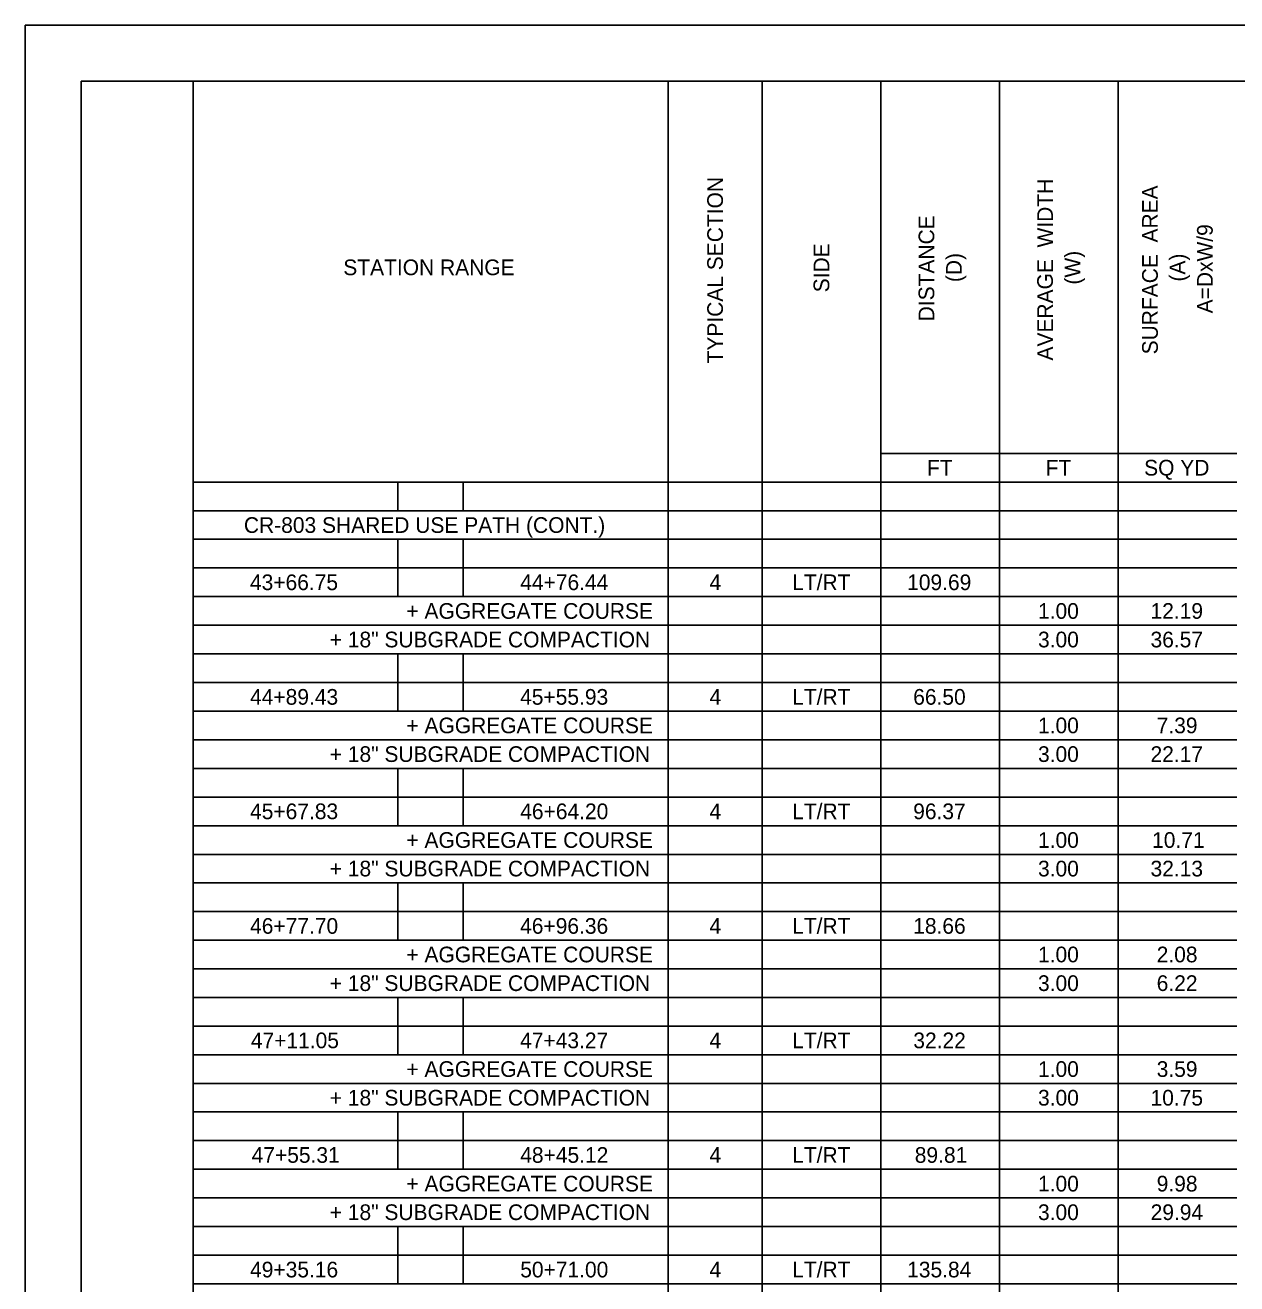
# Model space of a CAD drawing. Extents: x 0 to 34, y 0 to 22.
# Drawn here: x 0 to 10.81, y 10.76 to 22 of the extents above; entities that cross this region are included whole.
import ezdxf

# ---------------------------------------------------------------- set-up
doc = ezdxf.new("R2010")
doc.units = 0
for name, color, linetype in [('Default', 7, 'Continuous'), ('SH_Border', 7, 'Continuous'), ('SH_Cut_Line', 7, 'Continuous')]:
    doc.layers.add(name, color=color, linetype=linetype)

msp = doc.modelspace()

# ---------------------------------------------------------------- linework, layer by layer
at = {"layer": 'Default'}
for p, q in [((1.5, 21.5), (3.91, 21.5)), ((1.5, 21.5), (1.5, 21.244)), ((3.91, 21.5), (7.636, 21.5)), ((5.737, 21.5), (5.737, 21.244)), ((6.577, 21.5), (6.577, 21.244)), ((7.636, 21.5), (9.754, 21.5)), ((7.636, 21.5), (7.636, 21.244)), ((8.695, 21.5), (8.695, 21.244)), ((9.754, 21.5), (10.813, 21.5)), ((9.754, 21.5), (9.754, 21.244)), ((1.5, 21.244), (1.5, 20.989)), ((5.737, 21.244), (5.737, 20.989)), ((6.577, 21.244), (6.577, 20.989)), ((7.636, 21.244), (7.636, 20.989)), ((8.695, 21.244), (8.695, 20.989)), ((9.754, 21.244), (9.754, 20.989)), ((1.5, 20.989), (1.5, 20.733)), ((5.737, 20.989), (5.737, 20.733)), ((6.577, 20.989), (6.577, 20.733)), ((7.636, 20.989), (7.636, 20.733)), ((8.695, 20.989), (8.695, 20.733)), ((9.754, 20.989), (9.754, 20.733)), ((1.5, 20.733), (1.5, 20.477)), ((5.737, 20.733), (5.737, 20.477)), ((6.577, 20.733), (6.577, 20.477)), ((7.636, 20.733), (7.636, 20.477)), ((8.695, 20.733), (8.695, 20.477)), ((9.754, 20.733), (9.754, 20.477)), ((1.5, 20.477), (1.5, 20.222)), ((5.737, 20.477), (5.737, 20.222)), ((6.577, 20.477), (6.577, 20.222)), ((7.636, 20.477), (7.636, 20.222)), ((8.695, 20.477), (8.695, 20.222)), ((9.754, 20.477), (9.754, 20.222)), ((1.5, 20.222), (1.5, 19.966)), ((5.737, 20.222), (5.737, 19.966)), ((6.577, 20.222), (6.577, 19.966)), ((7.636, 20.222), (7.636, 19.966)), ((8.695, 20.222), (8.695, 19.966)), ((9.754, 20.222), (9.754, 19.966)), ((1.5, 19.966), (1.5, 19.71)), ((5.737, 19.966), (5.737, 19.71)), ((6.577, 19.966), (6.577, 19.71)), ((7.636, 19.966), (7.636, 19.71)), ((8.695, 19.966), (8.695, 19.71)), ((9.754, 19.966), (9.754, 19.71)), ((1.5, 19.71), (1.5, 19.455)), ((5.737, 19.71), (5.737, 19.455)), ((6.577, 19.71), (6.577, 19.455)), ((7.636, 19.71), (7.636, 19.455)), ((8.695, 19.71), (8.695, 19.455)), ((9.754, 19.71), (9.754, 19.455)), ((1.5, 19.455), (1.5, 19.199)), ((5.737, 19.455), (5.737, 19.199)), ((6.577, 19.455), (6.577, 19.199)), ((7.636, 19.455), (7.636, 19.199)), ((8.695, 19.455), (8.695, 19.199)), ((9.754, 19.455), (9.754, 19.199)), ((1.5, 19.199), (1.5, 18.943)), ((5.737, 19.199), (5.737, 18.943)), ((6.577, 19.199), (6.577, 18.943)), ((7.636, 19.199), (7.636, 18.943)), ((8.695, 19.199), (8.695, 18.943)), ((9.754, 19.199), (9.754, 18.943)), ((1.5, 18.943), (1.5, 18.688)), ((5.737, 18.943), (5.737, 18.688)), ((6.577, 18.943), (6.577, 18.688)), ((7.636, 18.943), (7.636, 18.688)), ((8.695, 18.943), (8.695, 18.688)), ((9.754, 18.943), (9.754, 18.688)), ((1.5, 18.688), (1.5, 18.432)), ((5.737, 18.688), (5.737, 18.432)), ((6.577, 18.688), (6.577, 18.432)), ((7.636, 18.688), (7.636, 18.432)), ((8.695, 18.688), (8.695, 18.432)), ((9.754, 18.688), (9.754, 18.432)), ((1.5, 18.432), (1.5, 18.177)), ((5.737, 18.432), (5.737, 18.177)), ((6.577, 18.432), (6.577, 18.177)), ((7.636, 18.432), (7.636, 18.177)), ((8.695, 18.432), (8.695, 18.177)), ((9.754, 18.432), (9.754, 18.177)), ((1.5, 18.177), (1.5, 17.921)), ((5.737, 18.177), (5.737, 17.921)), ((6.577, 18.177), (6.577, 17.921)), ((7.636, 18.177), (9.754, 18.177)), ((7.636, 18.177), (7.636, 17.921)), ((8.695, 18.177), (8.695, 17.921)), ((9.754, 18.177), (10.813, 18.177)), ((9.754, 18.177), (9.754, 17.921)), ((1.5, 17.921), (3.91, 17.921)), ((1.5, 17.921), (1.5, 17.665)), ((3.326, 17.921), (3.326, 17.665)), ((3.91, 17.921), (7.636, 17.921)), ((3.91, 17.921), (3.91, 17.665)), ((5.737, 17.921), (5.737, 17.665)), ((6.577, 17.921), (6.577, 17.665)), ((7.636, 17.921), (9.754, 17.921)), ((7.636, 17.921), (7.636, 17.665)), ((8.695, 17.921), (8.695, 17.665)), ((9.754, 17.921), (10.813, 17.921)), ((9.754, 17.921), (9.754, 17.665)), ((1.5, 17.665), (3.91, 17.665)), ((1.5, 17.665), (1.5, 17.41)), ((3.91, 17.665), (7.636, 17.665)), ((5.737, 17.665), (5.737, 17.41)), ((6.577, 17.665), (6.577, 17.41)), ((7.636, 17.665), (9.754, 17.665)), ((7.636, 17.665), (7.636, 17.41)), ((8.695, 17.665), (8.695, 17.41)), ((9.754, 17.665), (10.813, 17.665)), ((9.754, 17.665), (9.754, 17.41)), ((1.5, 17.41), (3.91, 17.41)), ((1.5, 17.41), (1.5, 17.154)), ((3.326, 17.41), (3.326, 17.154)), ((3.91, 17.41), (7.636, 17.41)), ((3.91, 17.41), (3.91, 17.154)), ((5.737, 17.41), (5.737, 17.154)), ((6.577, 17.41), (6.577, 17.154)), ((7.636, 17.41), (9.754, 17.41)), ((7.636, 17.41), (7.636, 17.154)), ((8.695, 17.41), (8.695, 17.154)), ((9.754, 17.41), (10.813, 17.41)), ((9.754, 17.41), (9.754, 17.154)), ((1.5, 17.154), (3.91, 17.154)), ((1.5, 17.154), (1.5, 16.898)), ((3.326, 17.154), (3.326, 16.898)), ((3.91, 17.154), (7.636, 17.154)), ((3.91, 17.154), (3.91, 16.898)), ((5.737, 17.154), (5.737, 16.898)), ((6.577, 17.154), (6.577, 16.898)), ((7.636, 17.154), (9.754, 17.154)), ((7.636, 17.154), (7.636, 16.898)), ((8.695, 17.154), (8.695, 16.898)), ((9.754, 17.154), (10.813, 17.154)), ((9.754, 17.154), (9.754, 16.898)), ((1.5, 16.898), (3.91, 16.898)), ((1.5, 16.898), (1.5, 16.643)), ((3.91, 16.898), (7.636, 16.898)), ((5.737, 16.898), (5.737, 16.643)), ((6.577, 16.898), (6.577, 16.643)), ((7.636, 16.898), (9.754, 16.898)), ((7.636, 16.898), (7.636, 16.643)), ((8.695, 16.898), (8.695, 16.643)), ((9.754, 16.898), (10.813, 16.898)), ((9.754, 16.898), (9.754, 16.643)), ((1.5, 16.643), (3.91, 16.643)), ((1.5, 16.643), (1.5, 16.387)), ((3.91, 16.643), (7.636, 16.643)), ((5.737, 16.643), (5.737, 16.387)), ((6.577, 16.643), (6.577, 16.387)), ((7.636, 16.643), (9.754, 16.643)), ((7.636, 16.643), (7.636, 16.387)), ((8.695, 16.643), (8.695, 16.387)), ((9.754, 16.643), (10.813, 16.643)), ((9.754, 16.643), (9.754, 16.387)), ((1.5, 16.387), (3.91, 16.387)), ((1.5, 16.387), (1.5, 16.131)), ((3.326, 16.387), (3.326, 16.131)), ((3.91, 16.387), (7.636, 16.387)), ((3.91, 16.387), (3.91, 16.131)), ((5.737, 16.387), (5.737, 16.131)), ((6.577, 16.387), (6.577, 16.131)), ((7.636, 16.387), (9.754, 16.387)), ((7.636, 16.387), (7.636, 16.131)), ((8.695, 16.387), (8.695, 16.131)), ((9.754, 16.387), (10.813, 16.387)), ((9.754, 16.387), (9.754, 16.131)), ((1.5, 16.131), (3.91, 16.131)), ((1.5, 16.131), (1.5, 15.876)), ((3.326, 16.131), (3.326, 15.876)), ((3.91, 16.131), (7.636, 16.131)), ((3.91, 16.131), (3.91, 15.876)), ((5.737, 16.131), (5.737, 15.876)), ((6.577, 16.131), (6.577, 15.876)), ((7.636, 16.131), (9.754, 16.131)), ((7.636, 16.131), (7.636, 15.876)), ((8.695, 16.131), (8.695, 15.876)), ((9.754, 16.131), (10.813, 16.131)), ((9.754, 16.131), (9.754, 15.876)), ((1.5, 15.876), (3.91, 15.876)), ((1.5, 15.876), (1.5, 15.62)), ((3.91, 15.876), (7.636, 15.876)), ((5.737, 15.876), (5.737, 15.62)), ((6.577, 15.876), (6.577, 15.62)), ((7.636, 15.876), (9.754, 15.876)), ((7.636, 15.876), (7.636, 15.62)), ((8.695, 15.876), (8.695, 15.62)), ((9.754, 15.876), (10.813, 15.876)), ((9.754, 15.876), (9.754, 15.62)), ((1.5, 15.62), (3.91, 15.62)), ((1.5, 15.62), (1.5, 15.364)), ((3.91, 15.62), (7.636, 15.62)), ((5.737, 15.62), (5.737, 15.364)), ((6.577, 15.62), (6.577, 15.364)), ((7.636, 15.62), (9.754, 15.62)), ((7.636, 15.62), (7.636, 15.364)), ((8.695, 15.62), (8.695, 15.364)), ((9.754, 15.62), (10.813, 15.62)), ((9.754, 15.62), (9.754, 15.364)), ((1.5, 15.364), (3.91, 15.364)), ((1.5, 15.364), (1.5, 15.109)), ((3.326, 15.364), (3.326, 15.109)), ((3.91, 15.364), (7.636, 15.364)), ((3.91, 15.364), (3.91, 15.109)), ((5.737, 15.364), (5.737, 15.109)), ((6.577, 15.364), (6.577, 15.109)), ((7.636, 15.364), (9.754, 15.364)), ((7.636, 15.364), (7.636, 15.109)), ((8.695, 15.364), (8.695, 15.109)), ((9.754, 15.364), (10.813, 15.364)), ((9.754, 15.364), (9.754, 15.109)), ((1.5, 15.109), (3.91, 15.109)), ((1.5, 15.109), (1.5, 14.853)), ((3.326, 15.109), (3.326, 14.853)), ((3.91, 15.109), (7.636, 15.109)), ((3.91, 15.109), (3.91, 14.853)), ((5.737, 15.109), (5.737, 14.853)), ((6.577, 15.109), (6.577, 14.853)), ((7.636, 15.109), (9.754, 15.109)), ((7.636, 15.109), (7.636, 14.853)), ((8.695, 15.109), (8.695, 14.853)), ((9.754, 15.109), (10.813, 15.109)), ((9.754, 15.109), (9.754, 14.853)), ((1.5, 14.853), (3.91, 14.853)), ((1.5, 14.853), (1.5, 14.597)), ((3.91, 14.853), (7.636, 14.853)), ((5.737, 14.853), (5.737, 14.597)), ((6.577, 14.853), (6.577, 14.597)), ((7.636, 14.853), (9.754, 14.853)), ((7.636, 14.853), (7.636, 14.597)), ((8.695, 14.853), (8.695, 14.597)), ((9.754, 14.853), (10.813, 14.853)), ((9.754, 14.853), (9.754, 14.597)), ((1.5, 14.597), (3.91, 14.597)), ((1.5, 14.597), (1.5, 14.342)), ((3.91, 14.597), (7.636, 14.597)), ((5.737, 14.597), (5.737, 14.342)), ((6.577, 14.597), (6.577, 14.342)), ((7.636, 14.597), (9.754, 14.597)), ((7.636, 14.597), (7.636, 14.342)), ((8.695, 14.597), (8.695, 14.342)), ((9.754, 14.597), (10.813, 14.597)), ((9.754, 14.597), (9.754, 14.342)), ((1.5, 14.342), (3.91, 14.342)), ((1.5, 14.342), (1.5, 14.086)), ((3.326, 14.342), (3.326, 14.086)), ((3.91, 14.342), (7.636, 14.342)), ((3.91, 14.342), (3.91, 14.086)), ((5.737, 14.342), (5.737, 14.086)), ((6.577, 14.342), (6.577, 14.086)), ((7.636, 14.342), (9.754, 14.342)), ((7.636, 14.342), (7.636, 14.086)), ((8.695, 14.342), (8.695, 14.086)), ((9.754, 14.342), (10.813, 14.342)), ((9.754, 14.342), (9.754, 14.086)), ((1.5, 14.086), (3.91, 14.086)), ((1.5, 14.086), (1.5, 13.83)), ((3.326, 14.086), (3.326, 13.83)), ((3.91, 14.086), (7.636, 14.086)), ((3.91, 14.086), (3.91, 13.83)), ((5.737, 14.086), (5.737, 13.83)), ((6.577, 14.086), (6.577, 13.83)), ((7.636, 14.086), (9.754, 14.086)), ((7.636, 14.086), (7.636, 13.83)), ((8.695, 14.086), (8.695, 13.83)), ((9.754, 14.086), (10.813, 14.086)), ((9.754, 14.086), (9.754, 13.83)), ((1.5, 13.83), (3.91, 13.83)), ((1.5, 13.83), (1.5, 13.575)), ((3.91, 13.83), (7.636, 13.83)), ((5.737, 13.83), (5.737, 13.575)), ((6.577, 13.83), (6.577, 13.575)), ((7.636, 13.83), (9.754, 13.83)), ((7.636, 13.83), (7.636, 13.575)), ((8.695, 13.83), (8.695, 13.575)), ((9.754, 13.83), (10.813, 13.83)), ((9.754, 13.83), (9.754, 13.575)), ((1.5, 13.575), (3.91, 13.575)), ((1.5, 13.575), (1.5, 13.319)), ((3.91, 13.575), (7.636, 13.575)), ((5.737, 13.575), (5.737, 13.319)), ((6.577, 13.575), (6.577, 13.319)), ((7.636, 13.575), (9.754, 13.575)), ((7.636, 13.575), (7.636, 13.319)), ((8.695, 13.575), (8.695, 13.319)), ((9.754, 13.575), (10.813, 13.575)), ((9.754, 13.575), (9.754, 13.319)), ((1.5, 13.319), (3.91, 13.319)), ((1.5, 13.319), (1.5, 13.063)), ((3.326, 13.319), (3.326, 13.063)), ((3.91, 13.319), (7.636, 13.319)), ((3.91, 13.319), (3.91, 13.063)), ((5.737, 13.319), (5.737, 13.063)), ((6.577, 13.319), (6.577, 13.063)), ((7.636, 13.319), (9.754, 13.319)), ((7.636, 13.319), (7.636, 13.063)), ((8.695, 13.319), (8.695, 13.063)), ((9.754, 13.319), (10.813, 13.319)), ((9.754, 13.319), (9.754, 13.063)), ((1.5, 13.063), (3.91, 13.063)), ((1.5, 13.063), (1.5, 12.808)), ((3.326, 13.063), (3.326, 12.808)), ((3.91, 13.063), (7.636, 13.063)), ((3.91, 13.063), (3.91, 12.808)), ((5.737, 13.063), (5.737, 12.808)), ((6.577, 13.063), (6.577, 12.808)), ((7.636, 13.063), (9.754, 13.063)), ((7.636, 13.063), (7.636, 12.808)), ((8.695, 13.063), (8.695, 12.808)), ((9.754, 13.063), (10.813, 13.063)), ((9.754, 13.063), (9.754, 12.808)), ((1.5, 12.808), (3.91, 12.808)), ((1.5, 12.808), (1.5, 12.552)), ((3.91, 12.808), (7.636, 12.808)), ((5.737, 12.808), (5.737, 12.552)), ((6.577, 12.808), (6.577, 12.552)), ((7.636, 12.808), (9.754, 12.808)), ((7.636, 12.808), (7.636, 12.552)), ((8.695, 12.808), (8.695, 12.552)), ((9.754, 12.808), (10.813, 12.808)), ((9.754, 12.808), (9.754, 12.552)), ((1.5, 12.552), (3.91, 12.552)), ((1.5, 12.552), (1.5, 12.297)), ((3.91, 12.552), (7.636, 12.552)), ((5.737, 12.552), (5.737, 12.297)), ((6.577, 12.552), (6.577, 12.297)), ((7.636, 12.552), (9.754, 12.552)), ((7.636, 12.552), (7.636, 12.297)), ((8.695, 12.552), (8.695, 12.297)), ((9.754, 12.552), (10.813, 12.552)), ((9.754, 12.552), (9.754, 12.297)), ((1.5, 12.297), (3.91, 12.297)), ((1.5, 12.297), (1.5, 12.041)), ((3.326, 12.297), (3.326, 12.041)), ((3.91, 12.297), (7.636, 12.297)), ((3.91, 12.297), (3.91, 12.041)), ((5.737, 12.297), (5.737, 12.041)), ((6.577, 12.297), (6.577, 12.041)), ((7.636, 12.297), (9.754, 12.297)), ((7.636, 12.297), (7.636, 12.041)), ((8.695, 12.297), (8.695, 12.041)), ((9.754, 12.297), (10.813, 12.297)), ((9.754, 12.297), (9.754, 12.041)), ((1.5, 12.041), (3.91, 12.041)), ((1.5, 12.041), (1.5, 11.785)), ((3.326, 12.041), (3.326, 11.785)), ((3.91, 12.041), (7.636, 12.041)), ((3.91, 12.041), (3.91, 11.785)), ((5.737, 12.041), (5.737, 11.785)), ((6.577, 12.041), (6.577, 11.785)), ((7.636, 12.041), (9.754, 12.041)), ((7.636, 12.041), (7.636, 11.785)), ((8.695, 12.041), (8.695, 11.785)), ((9.754, 12.041), (10.813, 12.041)), ((9.754, 12.041), (9.754, 11.785)), ((1.5, 11.785), (3.91, 11.785)), ((1.5, 11.785), (1.5, 11.53)), ((3.91, 11.785), (7.636, 11.785)), ((5.737, 11.785), (5.737, 11.53)), ((6.577, 11.785), (6.577, 11.53)), ((7.636, 11.785), (9.754, 11.785)), ((7.636, 11.785), (7.636, 11.53)), ((8.695, 11.785), (8.695, 11.53)), ((9.754, 11.785), (10.813, 11.785)), ((9.754, 11.785), (9.754, 11.53)), ((1.5, 11.53), (3.91, 11.53)), ((1.5, 11.53), (1.5, 11.274)), ((3.91, 11.53), (7.636, 11.53)), ((5.737, 11.53), (5.737, 11.274)), ((6.577, 11.53), (6.577, 11.274)), ((7.636, 11.53), (9.754, 11.53)), ((7.636, 11.53), (7.636, 11.274)), ((8.695, 11.53), (8.695, 11.274)), ((9.754, 11.53), (10.813, 11.53)), ((9.754, 11.53), (9.754, 11.274)), ((1.5, 11.274), (3.91, 11.274)), ((1.5, 11.274), (1.5, 11.018)), ((3.326, 11.274), (3.326, 11.018)), ((3.91, 11.274), (7.636, 11.274)), ((3.91, 11.274), (3.91, 11.018)), ((5.737, 11.274), (5.737, 11.018)), ((6.577, 11.274), (6.577, 11.018)), ((7.636, 11.274), (9.754, 11.274)), ((7.636, 11.274), (7.636, 11.018)), ((8.695, 11.274), (8.695, 11.018)), ((9.754, 11.274), (10.813, 11.274)), ((9.754, 11.274), (9.754, 11.018)), ((1.5, 11.018), (3.91, 11.018)), ((1.5, 11.018), (1.5, 10.763)), ((3.326, 11.018), (3.326, 10.763)), ((3.91, 11.018), (7.636, 11.018)), ((3.91, 11.018), (3.91, 10.763)), ((5.737, 11.018), (5.737, 10.763)), ((6.577, 11.018), (6.577, 10.763)), ((7.636, 11.018), (9.754, 11.018)), ((7.636, 11.018), (7.636, 10.763)), ((8.695, 11.018), (8.695, 10.763)), ((9.754, 11.018), (10.813, 11.018)), ((9.754, 11.018), (9.754, 10.763)), ((1.5, 10.763), (3.91, 10.763)), ((1.5, 10.763), (1.5, 10.507)), ((3.91, 10.763), (7.636, 10.763)), ((5.737, 10.763), (5.737, 10.507)), ((6.577, 10.763), (6.577, 10.507)), ((7.636, 10.763), (9.754, 10.763)), ((7.636, 10.763), (7.636, 10.507)), ((8.695, 10.763), (8.695, 10.507)), ((9.754, 10.763), (10.813, 10.763)), ((9.754, 10.763), (9.754, 10.507))]:
    msp.add_line(p, q, dxfattribs=at)
at = {"layer": 'SH_Border'}
for points in [[(0.5, 21.5), (1.5, 21.5), (1.5, 0.5), (0.5, 0.5)], [(1.5, 21.5), (33.5, 21.5), (33.5, 0.5), (1.5, 0.5)]]:
    msp.add_lwpolyline(points, close=True, dxfattribs=at)
at = {"layer": 'SH_Cut_Line'}
msp.add_lwpolyline([(0, 0), (34, 0), (34, 22), (0, 22)], close=True, dxfattribs=at)

# ---------------------------------------------------------------- texts
at = {"layer": 'Default'}
for s, p in [('TYPICAL SECTION', (6.227, 18.98)), ('AVERAGE  WIDTH', (9.172, 19.006)), ('SURFACE  AREA', (10.108, 19.061)), ('DISTANCE', (8.113, 19.356)), ('A=DxW/9', (10.598, 19.427)), ('SIDE', (7.176, 19.615)), ('(D)', (8.358, 19.706)), ('(W)', (9.417, 19.684)), ('(A)', (10.353, 19.711))]:
    msp.add_text(s, height=0.14, rotation=90, dxfattribs=at).set_placement(p)
for s, p in [('STATION RANGE', (2.839, 19.768)), ('FT', (8.048, 17.979)), ('FT', (9.107, 17.979)), ('SQ YD', (9.986, 17.979)), ('CR-803 SHARED USE PATH (CONT.)', (1.952, 17.467)), ('43+66.75', (2.006, 16.956)), ('44+76.44', (4.418, 16.956)), ('4', (6.107, 16.956)), ('LT/RT', (6.845, 16.956)), ('109.69', (7.871, 16.956)), ('+ AGGREGATE COURSE', (3.402, 16.7)), ('1.00', (9.039, 16.7)), ('12.19', (10.043, 16.7)), ('+ 18" SUBGRADE COMPACTION', (2.718, 16.445)), ('3.00', (9.039, 16.445)), ('36.57', (10.043, 16.445)), ('44+89.43', (2.007, 15.933)), ('45+55.93', (4.417, 15.933)), ('4', (6.107, 15.933)), ('LT/RT', (6.845, 15.933)), ('66.50', (7.925, 15.933)), ('+ AGGREGATE COURSE', (3.402, 15.678)), ('1.00', (9.039, 15.678)), ('7.39', (10.098, 15.678)), ('+ 18" SUBGRADE COMPACTION', (2.718, 15.422)), ('3.00', (9.039, 15.422)), ('22.17', (10.043, 15.422)), ('LT/RT', (6.845, 14.911)), ('45+67.83', (2.007, 14.911)), ('46+64.20', (4.418, 14.911)), ('4', (6.107, 14.911)), ('96.37', (7.925, 14.911)), ('+ AGGREGATE COURSE', (3.402, 14.655)), ('1.00', (9.039, 14.655)), ('10.71', (10.057, 14.655)), ('+ 18" SUBGRADE COMPACTION', (2.718, 14.4)), ('3.00', (9.039, 14.4)), ('32.13', (10.043, 14.4)), ('46+77.70', (2.007, 13.888)), ('46+96.36', (4.417, 13.888)), ('4', (6.107, 13.888)), ('LT/RT', (6.845, 13.888)), ('18.66', (7.925, 13.888)), ('+ AGGREGATE COURSE', (3.402, 13.633)), ('1.00', (9.039, 13.633)), ('2.08', (10.098, 13.633)), ('+ 18" SUBGRADE COMPACTION', (2.718, 13.377)), ('3.00', (9.039, 13.377)), ('6.22', (10.098, 13.377)), ('47+11.05', (2.014, 12.866)), ('47+43.27', (4.417, 12.866)), ('4', (6.107, 12.866)), ('LT/RT', (6.845, 12.866)), ('32.22', (7.926, 12.866)), ('+ AGGREGATE COURSE', (3.402, 12.61)), ('1.00', (9.039, 12.61)), ('3.59', (10.098, 12.61)), ('+ 18" SUBGRADE COMPACTION', (2.718, 12.354)), ('3.00', (9.039, 12.354)), ('10.75', (10.043, 12.354)), ('47+55.31', (2.021, 11.843)), ('48+45.12', (4.418, 11.843)), ('4', (6.107, 11.843)), ('LT/RT', (6.845, 11.843)), ('89.81', (7.939, 11.843)), ('+ AGGREGATE COURSE', (3.402, 11.587)), ('1.00', (9.039, 11.587)), ('9.98', (10.098, 11.587)), ('+ 18" SUBGRADE COMPACTION', (2.718, 11.332)), ('3.00', (9.039, 11.332)), ('29.94', (10.044, 11.332)), ('49+35.16', (2.007, 10.82)), ('50+71.00', (4.418, 10.82)), ('4', (6.107, 10.82)), ('LT/RT', (6.845, 10.82)), ('135.84', (7.871, 10.82))]:
    msp.add_text(s, height=0.14, dxfattribs=at).set_placement(p)

doc.saveas('drawing.dxf')
